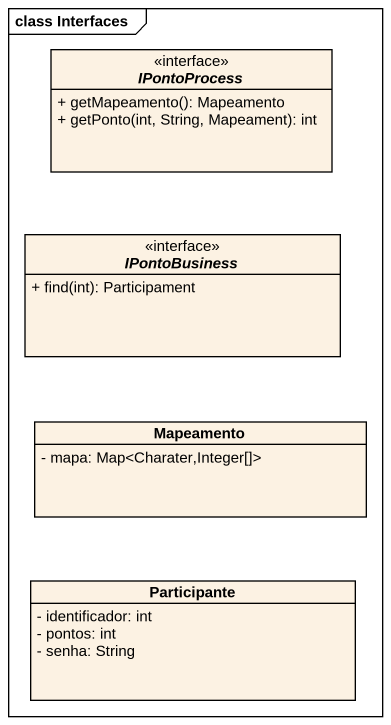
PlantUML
@startuml
mainframe class Interfaces
hide circle
hide empty members
skinparam classAttributeIconSize 0
interface IPontoProcess <<interface>> {
  + getMapeamento(): Mapeamento
  + getPonto(int, String, Mapeament): int
}
interface IPontoBusiness <<interface>> {
  + find(int): Participament
}
class Mapeamento {
  - mapa: Map<Charater,Integer[]>
}
class Participante {
  - identificador: int
  - pontos: int
  - senha: String
}
@enduml
